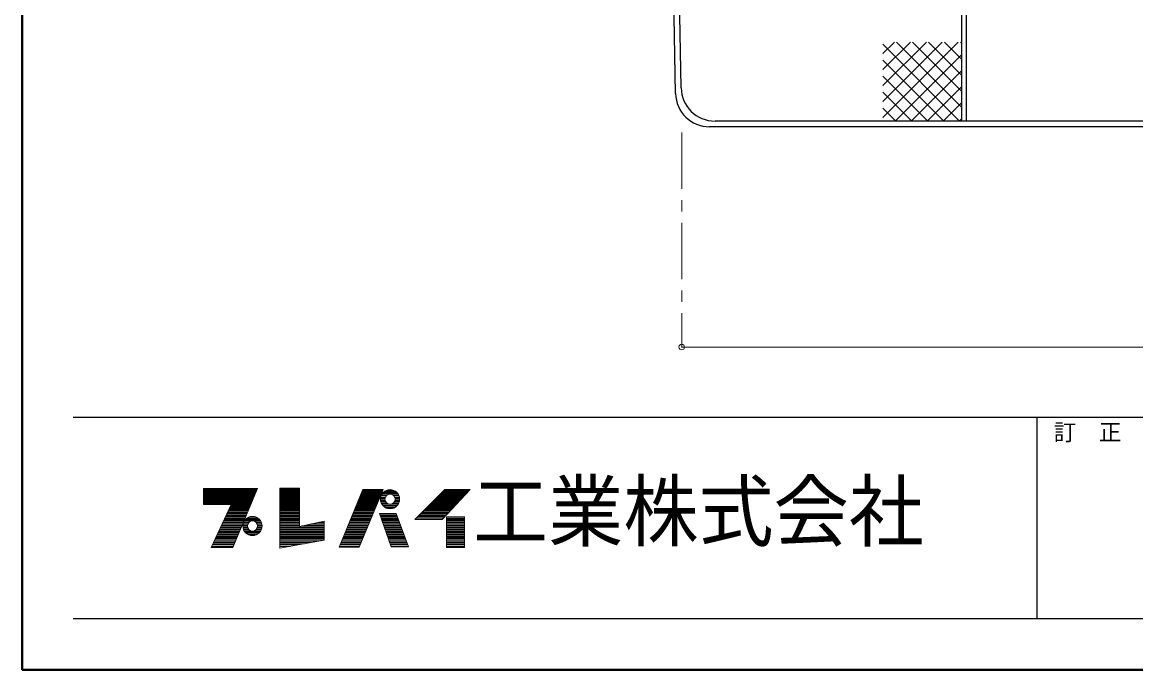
# Model space of a CAD drawing. Units: millimetres at full size, sheet at 1:10; details may follow other scales. Extents: x -2058 to 1992, y -1332 to 1478.
# Drawn here: x -2058 to -1072, y -1332 to -759 of the extents above; entities that cross this region are included whole.
import ezdxf
from ezdxf.enums import TextEntityAlignment as Align

# ---------------------------------------------------------------- set-up
doc = ezdxf.new("R2010")
doc.units = ezdxf.units.MM
doc.header["$LTSCALE"] = 10
doc.header["$PDMODE"] = 32
doc.header["$PDSIZE"] = 5
doc.linetypes.add('CHAIN1', pattern=[8, 5, -1, 1, -1])
doc.layers.add('0-0____1', color=7, linetype='Continuous', lineweight=18)
doc.styles.add('ＭＳ ゴシック', font='')
doc.styles.get('ＭＳ ゴシック').set_extended_font_data('MS Gothic')

msp = doc.modelspace()

# ---------------------------------------------------------------- linework, layer by layer
at = {"layer": '0-0____1', "color": 1, "lineweight": 40}
for p, q in [((-2057.75, -1332.46), (-2057.75, 1477.54)), ((1992.25, -1332.46), (-2057.75, -1332.46))]:
    msp.add_line(p, q, dxfattribs=at)
at = {"layer": '0-0____1', "color": 5, "lineweight": 25}
for p, q in [((-1226.17, -846.74), (-1226.17, -201.74)), ((-1222.17, -846.74), (-1222.17, -205.74)), ((-1474.67, -817.24), (-1484.01, -256.56)), ((-1479.58, -822.24), (-1487.51, -346.74)), ((-323.68, -846.74), (-1444.67, -846.74)), ((-318.76, -851.74), (-1449.59, -851.74))]:
    msp.add_line(p, q, dxfattribs=at)
at = {"layer": '0-0____1', "color": 4, "lineweight": 9}
for p, q in [((-1296.17, -843.57), (-1229.35, -776.74)), ((-1296.17, -829.42), (-1243.49, -776.74)), ((-1296.17, -815.28), (-1257.63, -776.74)), ((-1296.17, -801.14), (-1271.77, -776.74)), ((-1296.17, -787), (-1285.92, -776.74)), ((-1284, -776.74), (-1226.17, -834.57)), ((-1269.86, -776.74), (-1226.17, -820.42)), ((-1255.72, -776.74), (-1226.17, -806.28)), ((-1241.57, -776.74), (-1226.17, -792.14)), ((-1227.43, -776.74), (-1226.17, -778)), ((-1296.17, -778.71), (-1228.14, -846.74)), ((-1285.21, -846.74), (-1226.17, -787.71)), ((-1296.17, -792.85), (-1242.28, -846.74)), ((-1296.17, -806.99), (-1256.43, -846.74)), ((-1271.06, -846.74), (-1226.17, -801.85)), ((-1256.92, -846.74), (-1226.17, -815.99)), ((-1296.17, -821.14), (-1270.57, -846.74)), ((-1296.17, -835.28), (-1284.71, -846.74)), ((-1242.78, -846.74), (-1226.17, -830.14)), ((-1228.64, -846.74), (-1226.17, -844.28)), ((-1474.17, -1046.74), (-294.17, -1046.74))]:
    msp.add_line(p, q, dxfattribs=at)
at = {"layer": '0-0____1', "color": 4, "linetype": 'CHAIN1', "lineweight": 9}
msp.add_line((-1474.17, -856.74), (-1474.17, -1046.74), dxfattribs=at)
at = {"layer": '0-0____1', "color": 6, "lineweight": 25}
for p, q in [((-2012.75, -1108.88), (1947.25, -1108.88)), ((-1159.89, -1108.88), (-1159.89, -1287.46)), ((1947.25, -1287.46), (-2012.75, -1287.46))]:
    msp.add_line(p, q, dxfattribs=at)
at = {"layer": '0-0____1'}
for p, q in [((-1897.32, -1172.65), (-1849.91, -1172.65)), ((-1871.28, -1224.31), (-1849.65, -1172.02)), ((-1829.7, -1171.81), (-1829.7, -1224.94)), ((-1812.27, -1171.81), (-1829.7, -1171.81)), ((-1829.7, -1172.65), (-1812.27, -1172.65)), ((-1897.32, -1173.07), (-1850.08, -1173.07)), ((-1897.32, -1173.7), (-1850.34, -1173.7)), ((-1897.32, -1174.33), (-1850.6, -1174.33)), ((-1897.32, -1174.96), (-1850.86, -1174.96)), ((-1897.32, -1175.8), (-1851.21, -1175.8)), ((-1851.47, -1176.43), (-1897.32, -1176.43)), ((-1897.32, -1177.06), (-1851.73, -1177.06)), ((-1897.32, -1177.69), (-1851.99, -1177.69)), ((-1897.32, -1178.32), (-1852.25, -1178.32)), ((-1897.32, -1178.95), (-1852.51, -1178.95)), ((-1897.32, -1179.37), (-1852.69, -1179.37)), ((-1897.32, -1180.21), (-1853.03, -1180.21)), ((-1897.32, -1180.84), (-1853.3, -1180.84)), ((-1897.32, -1181.47), (-1853.56, -1181.47)), ((-1897.32, -1182.1), (-1853.82, -1182.1)), ((-1829.7, -1173.07), (-1812.27, -1173.07)), ((-1829.7, -1173.7), (-1812.27, -1173.7)), ((-1829.7, -1174.33), (-1812.27, -1174.33)), ((-1829.7, -1174.96), (-1812.27, -1174.96)), ((-1829.7, -1175.8), (-1812.27, -1175.8)), ((-1829.7, -1176.43), (-1812.27, -1176.43)), ((-1829.7, -1177.06), (-1812.27, -1177.06)), ((-1829.7, -1177.69), (-1812.27, -1177.69)), ((-1829.7, -1178.32), (-1812.27, -1178.32)), ((-1829.7, -1178.95), (-1812.27, -1178.95)), ((-1829.7, -1179.37), (-1812.27, -1179.37)), ((-1829.7, -1180.21), (-1812.27, -1180.21)), ((-1829.7, -1180.84), (-1812.27, -1180.84)), ((-1829.7, -1181.47), (-1812.27, -1181.47)), ((-1829.7, -1182.1), (-1812.27, -1182.1)), ((-1756.41, -1172.86), (-1777.41, -1223.89)), ((-1760.19, -1182.1), (-1742.19, -1182.1)), ((-1759.95, -1181.47), (-1741.93, -1181.47)), ((-1759.69, -1180.84), (-1741.66, -1180.84)), ((-1759.56, -1223.89), (-1738.35, -1172.86)), ((-1759.43, -1180.21), (-1741.4, -1180.21)), ((-1759.09, -1179.37), (-1741.05, -1179.37)), ((-1758.91, -1178.95), (-1740.88, -1178.95)), ((-1758.65, -1178.32), (-1740.62, -1178.32)), ((-1758.39, -1177.69), (-1740.35, -1177.69)), ((-1758.13, -1177.06), (-1740.09, -1177.06)), ((-1757.88, -1176.43), (-1739.83, -1176.43)), ((-1757.62, -1175.8), (-1739.57, -1175.8)), ((-1757.27, -1174.96), (-1739.22, -1174.96)), ((-1757.01, -1174.33), (-1738.98, -1174.33)), ((-1756.75, -1173.7), (-1738.7, -1173.7)), ((-1756.41, -1172.86), (-1738.35, -1172.86)), ((-1740.76, -1181.47), (-1736.76, -1181.47)), ((-1740.71, -1180.63), (-1736.68, -1180.63)), ((-1740.54, -1179.58), (-1736.34, -1179.58)), ((-1740.15, -1178.32), (-1735.47, -1178.32)), ((-1739.76, -1177.48), (-1734.34, -1177.48)), ((-1739.1, -1176.43), (-1725.41, -1176.43)), ((-1738.39, -1175.59), (-1726.12, -1175.59)), ((-1737.18, -1174.54), (-1727.33, -1174.54)), ((-1735.7, -1173.7), (-1728.81, -1173.7)), ((-1724.75, -1177.48), (-1730.18, -1177.48)), ((-1724.36, -1178.32), (-1729.04, -1178.32)), ((-1723.97, -1179.58), (-1728.17, -1179.58)), ((-1723.8, -1180.63), (-1727.84, -1180.63)), ((-1727.76, -1181.47), (-1723.76, -1181.47)), ((-1692.99, -1182.1), (-1670.07, -1182.1)), ((-1692.36, -1181.47), (-1669.48, -1181.47)), ((-1691.73, -1180.84), (-1668.84, -1180.84)), ((-1691.1, -1180.21), (-1668.31, -1180.21)), ((-1690.26, -1179.37), (-1667.53, -1179.37)), ((-1689.84, -1178.95), (-1667.14, -1178.95)), ((-1689.21, -1178.32), (-1666.56, -1178.32)), ((-1688.58, -1177.69), (-1665.97, -1177.69)), ((-1687.95, -1177.06), (-1665.39, -1177.06)), ((-1687.32, -1176.43), (-1664.8, -1176.43)), ((-1686.69, -1175.8), (-1664.22, -1175.8)), ((-1686.06, -1199.32), (-1661.49, -1172.86)), ((-1685.85, -1174.96), (-1663.44, -1174.96)), ((-1685.22, -1174.33), (-1662.85, -1174.33)), ((-1684.59, -1173.7), (-1662.27, -1173.7)), ((-1897.32, -1182.73), (-1854.08, -1182.73)), ((-1897.32, -1183.36), (-1854.34, -1183.36)), ((-1897.32, -1183.99), (-1854.6, -1183.99)), ((-1897.32, -1184.62), (-1854.86, -1184.62)), ((-1897.32, -1185.25), (-1855.12, -1185.25)), ((-1872.96, -1186.09), (-1897.32, -1186.09)), ((-1890.6, -1224.31), (-1872.96, -1186.09)), ((-1875.48, -1191.55), (-1857.73, -1191.55)), ((-1857.38, -1190.71), (-1875.09, -1190.71)), ((-1856.94, -1189.66), (-1874.6, -1189.66)), ((-1856.68, -1189.03), (-1874.31, -1189.03)), ((-1856.34, -1188.19), (-1873.93, -1188.19)), ((-1856.07, -1187.56), (-1873.64, -1187.56)), ((-1855.73, -1186.72), (-1873.25, -1186.72)), ((-1855.47, -1186.09), (-1872.96, -1186.09)), ((-1829.7, -1182.73), (-1812.27, -1182.73)), ((-1829.7, -1183.36), (-1812.27, -1183.36)), ((-1829.7, -1183.99), (-1812.27, -1183.99)), ((-1829.7, -1184.62), (-1812.27, -1184.62)), ((-1829.7, -1185.25), (-1812.27, -1185.25)), ((-1829.7, -1186.09), (-1812.27, -1186.09)), ((-1829.7, -1186.72), (-1812.27, -1186.72)), ((-1829.7, -1187.56), (-1812.27, -1187.56)), ((-1829.7, -1188.19), (-1812.27, -1188.19)), ((-1829.7, -1189.03), (-1812.27, -1189.03)), ((-1829.7, -1189.66), (-1812.27, -1189.66)), ((-1829.7, -1190.71), (-1812.27, -1190.71)), ((-1829.7, -1191.55), (-1812.27, -1191.55)), ((-1764.1, -1191.55), (-1746.11, -1191.55)), ((-1763.75, -1190.71), (-1745.77, -1190.71)), ((-1763.32, -1189.66), (-1745.33, -1189.66)), ((-1763.06, -1189.03), (-1745.07, -1189.03)), ((-1762.72, -1188.19), (-1744.72, -1188.19)), ((-1762.46, -1187.56), (-1744.46, -1187.56)), ((-1762.11, -1186.72), (-1744.11, -1186.72)), ((-1761.85, -1186.09), (-1743.85, -1186.09)), ((-1761.51, -1185.25), (-1743.5, -1185.25)), ((-1761.25, -1184.62), (-1743.23, -1184.62)), ((-1760.99, -1183.99), (-1742.97, -1183.99)), ((-1760.73, -1183.36), (-1742.71, -1183.36)), ((-1760.47, -1182.73), (-1742.45, -1182.73)), ((-1740.69, -1182.52), (-1736.63, -1182.52)), ((-1740.49, -1183.57), (-1736.24, -1183.57)), ((-1740.15, -1184.62), (-1735.47, -1184.62)), ((-1739.65, -1185.67), (-1733.87, -1185.67)), ((-1738.94, -1186.72), (-1725.57, -1186.72)), ((-1738.19, -1187.56), (-1726.33, -1187.56)), ((-1736.53, -1188.82), (-1727.99, -1188.82)), ((-1734.53, -1189.66), (-1729.98, -1189.66)), ((-1724.87, -1185.67), (-1730.64, -1185.67)), ((-1724.36, -1184.62), (-1729.04, -1184.62)), ((-1724.02, -1183.57), (-1728.28, -1183.57)), ((-1723.82, -1182.52), (-1727.88, -1182.52)), ((-1702.44, -1191.55), (-1678.84, -1191.55)), ((-1701.6, -1190.71), (-1678.06, -1190.71)), ((-1700.55, -1189.66), (-1677.09, -1189.66)), ((-1699.92, -1189.03), (-1676.5, -1189.03)), ((-1699.08, -1188.19), (-1675.72, -1188.19)), ((-1698.45, -1187.56), (-1675.14, -1187.56)), ((-1697.61, -1186.72), (-1674.36, -1186.72)), ((-1696.98, -1186.09), (-1673.77, -1186.09)), ((-1696.14, -1185.25), (-1672.99, -1185.25)), ((-1695.51, -1184.62), (-1672.41, -1184.62)), ((-1694.88, -1183.99), (-1671.82, -1183.99)), ((-1694.25, -1183.36), (-1671.24, -1183.36)), ((-1693.62, -1182.73), (-1670.65, -1182.73)), ((-1862.07, -1202.05), (-1880.32, -1202.05)), ((-1861.63, -1201), (-1879.84, -1201)), ((-1861.29, -1200.16), (-1879.45, -1200.16)), ((-1860.85, -1199.11), (-1878.97, -1199.11)), ((-1878.58, -1198.27), (-1860.51, -1198.27)), ((-1860.07, -1197.22), (-1878.09, -1197.22)), ((-1859.64, -1196.17), (-1877.61, -1196.17)), ((-1859.29, -1195.33), (-1877.22, -1195.33)), ((-1876.74, -1194.28), (-1858.85, -1194.28)), ((-1858.51, -1193.44), (-1876.35, -1193.44)), ((-1858.16, -1192.6), (-1875.9, -1192.6)), ((-1861.95, -1202.05), (-1857.27, -1202.05)), ((-1861.45, -1201), (-1855.67, -1201)), ((-1860.9, -1200.16), (-1847.21, -1200.16)), ((-1859.99, -1199.11), (-1848.13, -1199.11)), ((-1858.98, -1198.27), (-1849.13, -1198.27)), ((-1856.98, -1197.22), (-1851.13, -1197.22)), ((-1846.67, -1201), (-1852.44, -1201)), ((-1846.16, -1202.05), (-1850.84, -1202.05)), ((-1829.7, -1192.6), (-1812.27, -1192.6)), ((-1829.7, -1193.44), (-1812.27, -1193.44)), ((-1829.7, -1194.28), (-1812.27, -1194.28)), ((-1829.7, -1195.33), (-1812.27, -1195.33)), ((-1829.7, -1196.17), (-1812.27, -1196.17)), ((-1829.7, -1197.22), (-1812.27, -1197.22)), ((-1829.7, -1198.27), (-1812.27, -1198.27)), ((-1829.7, -1199.11), (-1812.27, -1199.11)), ((-1829.7, -1200.16), (-1812.27, -1200.16)), ((-1829.7, -1201), (-1812.27, -1201)), ((-1829.7, -1202.05), (-1812.27, -1202.05)), ((-1790.64, -1202.05), (-1796.28, -1202.05)), ((-1768.42, -1202.05), (-1750.48, -1202.05)), ((-1767.99, -1201), (-1750.04, -1201)), ((-1767.64, -1200.16), (-1749.69, -1200.16)), ((-1767.21, -1199.11), (-1749.26, -1199.11)), ((-1766.86, -1198.27), (-1748.91, -1198.27)), ((-1766.43, -1197.22), (-1748.47, -1197.22)), ((-1766, -1196.17), (-1748.04, -1196.17)), ((-1765.65, -1195.33), (-1747.69, -1195.33)), ((-1765.23, -1194.28), (-1747.25, -1194.28)), ((-1764.88, -1193.44), (-1746.9, -1193.44)), ((-1764.53, -1192.6), (-1746.55, -1192.6)), ((-1741.42, -1194.28), (-1726.72, -1194.28)), ((-1741.06, -1195.33), (-1726.33, -1195.33)), ((-1740.77, -1196.17), (-1726.02, -1196.17)), ((-1740.4, -1197.22), (-1725.63, -1197.22)), ((-1740.04, -1198.27), (-1725.25, -1198.27)), ((-1739.75, -1199.11), (-1724.94, -1199.11)), ((-1739.38, -1200.16), (-1724.55, -1200.16)), ((-1739.09, -1201), (-1724.24, -1201)), ((-1738.72, -1202.05), (-1723.85, -1202.05)), ((-1715.88, -1223.68), (-1726.8, -1194.07)), ((-1710.21, -1199.32), (-1686.06, -1199.32)), ((-1709.16, -1198.27), (-1685.08, -1198.27)), ((-1708.11, -1197.22), (-1684.11, -1197.22)), ((-1707.06, -1196.17), (-1683.13, -1196.17)), ((-1706.22, -1195.33), (-1682.35, -1195.33)), ((-1705.17, -1194.28), (-1681.38, -1194.28)), ((-1704.33, -1193.44), (-1680.6, -1193.44)), ((-1703.49, -1192.6), (-1679.82, -1192.6)), ((-1682.28, -1198.27), (-1666.32, -1198.27)), ((-1682.28, -1199.11), (-1666.32, -1199.11)), ((-1682.28, -1200.16), (-1666.32, -1200.16)), ((-1682.28, -1201), (-1666.32, -1201)), ((-1682.28, -1202.05), (-1666.32, -1202.05)), ((-1865.89, -1211.29), (-1884.59, -1211.29)), ((-1865.54, -1210.45), (-1884.2, -1210.45)), ((-1865.11, -1209.4), (-1883.72, -1209.4)), ((-1864.67, -1208.35), (-1883.23, -1208.35)), ((-1864.15, -1207.09), (-1882.62, -1207.09)), ((-1863.81, -1206.25), (-1882.26, -1206.25)), ((-1863.37, -1205.2), (-1881.78, -1205.2)), ((-1881.39, -1204.36), (-1863.02, -1204.36)), ((-1862.59, -1203.31), (-1880.9, -1203.31)), ((-1862.56, -1205.2), (-1858.56, -1205.2)), ((-1862.51, -1204.36), (-1858.48, -1204.36)), ((-1862.49, -1206.25), (-1858.43, -1206.25)), ((-1862.34, -1203.31), (-1858.14, -1203.31)), ((-1862.34, -1207.09), (-1858.14, -1207.09)), ((-1861.95, -1208.35), (-1857.27, -1208.35)), ((-1861.45, -1209.4), (-1855.67, -1209.4)), ((-1860.74, -1210.45), (-1847.37, -1210.45)), ((-1859.99, -1211.29), (-1848.13, -1211.29)), ((-1846.67, -1209.4), (-1852.44, -1209.4)), ((-1846.16, -1208.35), (-1850.84, -1208.35)), ((-1845.77, -1203.31), (-1849.97, -1203.31)), ((-1845.77, -1207.09), (-1849.97, -1207.09)), ((-1845.62, -1206.25), (-1849.68, -1206.25)), ((-1845.6, -1204.36), (-1849.64, -1204.36)), ((-1849.56, -1205.2), (-1845.56, -1205.2)), ((-1829.7, -1203.31), (-1812.27, -1203.31)), ((-1829.7, -1204.36), (-1812.27, -1204.36)), ((-1829.7, -1205.2), (-1812.27, -1205.2)), ((-1829.7, -1206.25), (-1790.64, -1206.25)), ((-1829.7, -1207.09), (-1790.64, -1207.09)), ((-1829.7, -1208.35), (-1790.64, -1208.35)), ((-1829.7, -1209.4), (-1790.64, -1209.4)), ((-1829.7, -1210.45), (-1790.64, -1210.45)), ((-1829.7, -1211.29), (-1790.64, -1211.29)), ((-1790.64, -1205.2), (-1810.39, -1205.2)), ((-1790.64, -1204.36), (-1806.62, -1204.36)), ((-1790.64, -1203.31), (-1801.92, -1203.31)), ((-1772.22, -1211.29), (-1754.32, -1211.29)), ((-1771.88, -1210.45), (-1753.97, -1210.45)), ((-1771.44, -1209.4), (-1753.53, -1209.4)), ((-1771.01, -1208.35), (-1753.1, -1208.35)), ((-1770.49, -1207.09), (-1752.57, -1207.09)), ((-1770.15, -1206.25), (-1752.22, -1206.25)), ((-1769.72, -1205.2), (-1751.79, -1205.2)), ((-1769.37, -1204.36), (-1751.44, -1204.36)), ((-1768.94, -1203.31), (-1751, -1203.31)), ((-1738.29, -1203.31), (-1723.39, -1203.31)), ((-1737.92, -1204.36), (-1723, -1204.36)), ((-1737.63, -1205.2), (-1722.69, -1205.2)), ((-1737.26, -1206.25), (-1722.3, -1206.25)), ((-1736.97, -1207.09), (-1721.99, -1207.09)), ((-1736.53, -1208.35), (-1721.53, -1208.35)), ((-1736.17, -1209.4), (-1721.14, -1209.4)), ((-1735.83, -1210.45), (-1720.76, -1210.45)), ((-1735.51, -1211.29), (-1720.45, -1211.29)), ((-1682.28, -1203.31), (-1666.32, -1203.31)), ((-1682.28, -1204.36), (-1666.32, -1204.36)), ((-1682.28, -1205.2), (-1666.32, -1205.2)), ((-1682.28, -1206.25), (-1666.32, -1206.25)), ((-1682.28, -1207.09), (-1666.32, -1207.09)), ((-1682.28, -1208.35), (-1666.32, -1208.35)), ((-1682.28, -1209.4), (-1666.32, -1209.4)), ((-1682.28, -1210.45), (-1666.32, -1210.45)), ((-1682.28, -1211.29), (-1666.32, -1211.29)), ((-1869.89, -1220.95), (-1889.05, -1220.95)), ((-1869.45, -1219.9), (-1888.56, -1219.9)), ((-1868.93, -1218.64), (-1887.98, -1218.64)), ((-1868.5, -1217.59), (-1887.5, -1217.59)), ((-1867.98, -1216.33), (-1886.91, -1216.33)), ((-1867.63, -1215.49), (-1886.53, -1215.49)), ((-1867.19, -1214.44), (-1886.04, -1214.44)), ((-1866.76, -1213.39), (-1885.56, -1213.39)), ((-1866.33, -1212.34), (-1885.07, -1212.34)), ((-1858.67, -1212.34), (-1849.44, -1212.34)), ((-1856.33, -1213.39), (-1851.78, -1213.39)), ((-1829.7, -1212.34), (-1790.64, -1212.34)), ((-1829.7, -1213.39), (-1790.64, -1213.39)), ((-1829.7, -1214.44), (-1790.64, -1214.44)), ((-1829.7, -1215.49), (-1790.64, -1215.49)), ((-1829.7, -1216.33), (-1790.64, -1216.33)), ((-1829.7, -1217.59), (-1790.64, -1217.59)), ((-1829.7, -1218.64), (-1795.23, -1218.64)), ((-1829.7, -1219.9), (-1802.12, -1219.9)), ((-1829.7, -1220.95), (-1807.87, -1220.95)), ((-1776.2, -1220.95), (-1758.33, -1220.95)), ((-1775.76, -1219.9), (-1757.9, -1219.9)), ((-1775.25, -1218.64), (-1757.37, -1218.64)), ((-1774.81, -1217.59), (-1756.94, -1217.59)), ((-1774.3, -1216.33), (-1756.41, -1216.33)), ((-1773.95, -1215.49), (-1756.07, -1215.49)), ((-1773.52, -1214.44), (-1755.63, -1214.44)), ((-1773.09, -1213.39), (-1755.19, -1213.39)), ((-1772.65, -1212.34), (-1754.76, -1212.34)), ((-1735.15, -1212.34), (-1720.06, -1212.34)), ((-1734.78, -1213.39), (-1719.67, -1213.39)), ((-1734.42, -1214.44), (-1719.28, -1214.44)), ((-1734.05, -1215.49), (-1718.9, -1215.49)), ((-1733.76, -1216.33), (-1718.59, -1216.33)), ((-1733.32, -1217.59), (-1718.12, -1217.59)), ((-1732.89, -1218.64), (-1717.74, -1218.64)), ((-1732.52, -1219.9), (-1717.27, -1219.9)), ((-1732.16, -1220.95), (-1716.88, -1220.95)), ((-1682.28, -1212.34), (-1666.32, -1212.34)), ((-1682.28, -1213.39), (-1666.32, -1213.39)), ((-1682.28, -1214.44), (-1666.32, -1214.44)), ((-1682.28, -1215.49), (-1666.32, -1215.49)), ((-1682.28, -1216.33), (-1666.32, -1216.33)), ((-1682.28, -1217.59), (-1666.32, -1217.59)), ((-1682.28, -1218.64), (-1666.32, -1218.64)), ((-1682.28, -1219.9), (-1666.32, -1219.9)), ((-1682.28, -1220.95), (-1666.32, -1220.95)), ((-1890.6, -1224.31), (-1871.28, -1224.31)), ((-1870.84, -1223.26), (-1890.11, -1223.26)), ((-1870.32, -1222), (-1889.53, -1222)), ((-1829.7, -1222), (-1813.61, -1222)), ((-1829.7, -1223.26), (-1820.51, -1223.26)), ((-1759.56, -1223.89), (-1777.41, -1223.89)), ((-1777.15, -1223.26), (-1759.29, -1223.26)), ((-1776.63, -1222), (-1758.77, -1222)), ((-1731.79, -1222), (-1716.5, -1222)), ((-1731.35, -1223.26), (-1716.03, -1223.26)), ((-1731.21, -1223.68), (-1715.88, -1223.68)), ((-1682.28, -1222), (-1666.32, -1222)), ((-1682.28, -1223.26), (-1666.32, -1223.26))]:
    msp.add_line(p, q, dxfattribs=at)
for points in [[(-1897.32, -1186.09), (-1897.32, -1172.02), (-1849.65, -1172.02)], [(-1829.7, -1224.94), (-1790.64, -1217.8), (-1790.64, -1200.79), (-1812.27, -1205.62), (-1812.27, -1171.81)], [(-1710.21, -1199.32), (-1683.75, -1172.86), (-1661.49, -1172.86)], [(-1731.21, -1223.68), (-1741.5, -1194.07), (-1726.8, -1194.07)]]:
    msp.add_lwpolyline(points, dxfattribs=at)
msp.add_lwpolyline([(-1682.28, -1197.22), (-1682.28, -1224.31), (-1666.32, -1224.31), (-1666.32, -1197.22)], close=True, dxfattribs=at)
for centre, radius in [((-1732.26, -1181.47), 8.5), ((-1732.26, -1181.47), 4.5), ((-1854.06, -1205.2), 8.5), ((-1854.06, -1205.2), 4.5)]:
    msp.add_circle(centre, radius, dxfattribs=at)
at = {"layer": '0-0____1', "color": 5, "lineweight": 25}
for centre in [(-1444.67, -816.74), (-1449.59, -821.74)]:
    msp.add_arc(centre, 30, 180.95484, 270, dxfattribs=at)
at = {"layer": '0-0____1', "color": 1}
msp.add_point((-1474.17, -1046.74), dxfattribs=at)

# ---------------------------------------------------------------- texts
at = {"layer": '0-0____1', "style": 'ＭＳ ゴシック'}
msp.add_text('訂\u3000正', height=14.66, dxfattribs=at).set_placement((-1144.89, -1133.88), align=Align.BOTTOM_LEFT)
at = {"layer": '0-0____1', "style": 'ＭＳ ゴシック', "width": 0.95}
msp.add_text('工業株式会社', height=51.32, dxfattribs=at).set_placement((-1658.82, -1233.17), align=Align.BOTTOM_LEFT)

doc.saveas('drawing.dxf')
